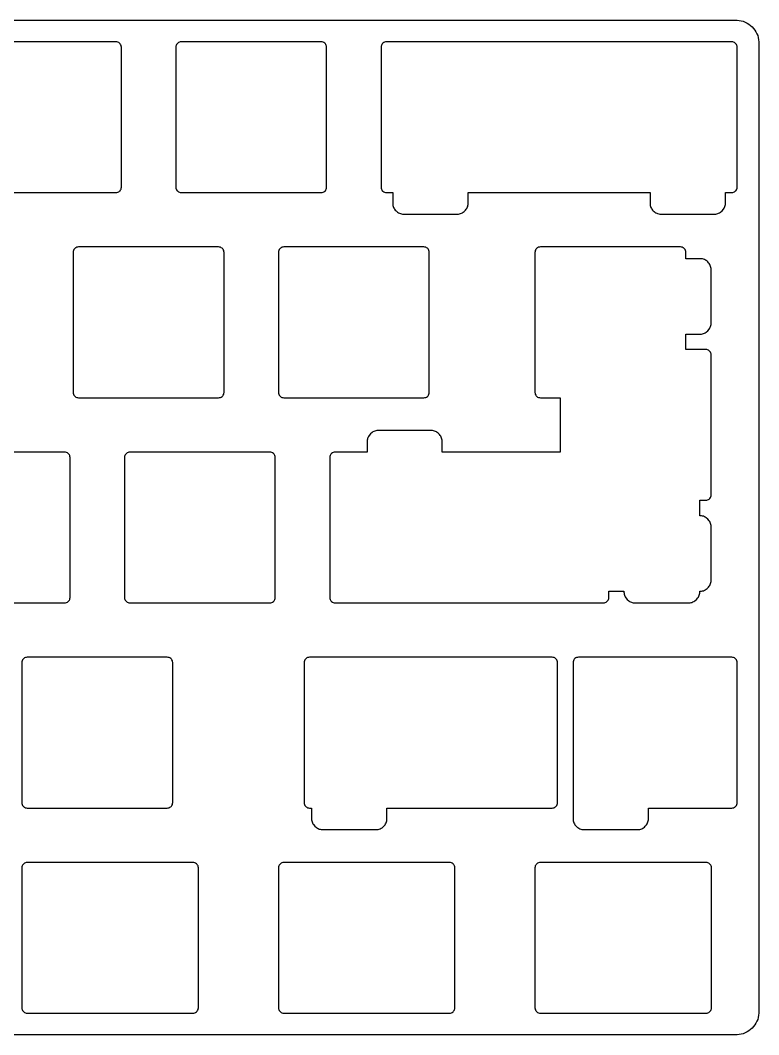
# Model space of a CAD drawing. Header units: millimetres. Extents: x 1710 to 1995, y 1352 to 1446.
# Drawn here: x 1926.2 to 1994.7, y 1351.6 to 1445.8 of the extents above; entities that cross this region are included whole.
import ezdxf

# ---------------------------------------------------------------- set-up
doc = ezdxf.new("R2010")
doc.units = ezdxf.units.MM
doc.header["$MEASUREMENT"] = 0
doc.layers.add('SHAPE2DVIEW', color=7, linetype='CONTINUOUS')

msp = doc.modelspace()

# ---------------------------------------------------------------- linework, layer by layer
at = {"layer": 'SHAPE2DVIEW'}
for p, q in [((1712.003, 1445.806), (1992.703, 1445.806)), ((1992.703, 1445.806), (1992.898, 1445.795)), ((1992.898, 1445.795), (1993.09, 1445.763)), ((1993.09, 1445.763), (1993.276, 1445.711)), ((1993.276, 1445.711), (1993.457, 1445.641)), ((1993.457, 1445.641), (1993.631, 1445.553)), ((1993.631, 1445.553), (1993.796, 1445.449)), ((1993.796, 1445.449), (1993.951, 1445.331)), ((1993.951, 1445.331), (1994.096, 1445.199)), ((1994.096, 1445.199), (1994.228, 1445.054)), ((1994.228, 1445.054), (1994.346, 1444.899)), ((1994.346, 1444.899), (1994.45, 1444.734)), ((1994.45, 1444.734), (1994.538, 1444.56)), ((1994.538, 1444.56), (1994.608, 1444.379)), ((1994.608, 1444.379), (1994.66, 1444.193)), ((1994.66, 1444.193), (1994.692, 1444.001)), ((1935.053, 1443.806), (1922.053, 1443.806)), ((1935.14, 1443.798), (1935.053, 1443.806)), ((1935.224, 1443.776), (1935.14, 1443.798)), ((1935.303, 1443.739), (1935.224, 1443.776)), ((1935.374, 1443.689), (1935.303, 1443.739)), ((1935.436, 1443.627), (1935.374, 1443.689)), ((1935.486, 1443.556), (1935.436, 1443.627)), ((1935.523, 1443.477), (1935.486, 1443.556)), ((1935.545, 1443.393), (1935.523, 1443.477)), ((1935.553, 1443.306), (1935.545, 1443.393)), ((1935.553, 1430.306), (1935.553, 1443.306)), ((1940.61, 1443.393), (1940.603, 1443.306)), ((1940.603, 1443.306), (1940.603, 1430.306)), ((1940.633, 1443.477), (1940.61, 1443.393)), ((1940.67, 1443.556), (1940.633, 1443.477)), ((1940.72, 1443.627), (1940.67, 1443.556)), ((1940.781, 1443.689), (1940.72, 1443.627)), ((1940.853, 1443.739), (1940.781, 1443.689)), ((1940.932, 1443.776), (1940.853, 1443.739)), ((1941.016, 1443.798), (1940.932, 1443.776)), ((1941.103, 1443.806), (1941.016, 1443.798)), ((1954.103, 1443.806), (1941.103, 1443.806)), ((1954.19, 1443.798), (1954.103, 1443.806)), ((1954.274, 1443.776), (1954.19, 1443.798)), ((1954.353, 1443.739), (1954.274, 1443.776)), ((1954.424, 1443.689), (1954.353, 1443.739)), ((1954.486, 1443.627), (1954.424, 1443.689)), ((1954.536, 1443.556), (1954.486, 1443.627)), ((1954.573, 1443.477), (1954.536, 1443.556)), ((1954.595, 1443.393), (1954.573, 1443.477)), ((1954.603, 1443.306), (1954.595, 1443.393)), ((1954.603, 1430.306), (1954.603, 1443.306)), ((1959.661, 1443.393), (1959.653, 1443.306)), ((1959.653, 1443.306), (1959.653, 1430.306)), ((1959.683, 1443.477), (1959.661, 1443.393)), ((1959.72, 1443.556), (1959.683, 1443.477)), ((1959.77, 1443.627), (1959.72, 1443.556)), ((1959.832, 1443.689), (1959.77, 1443.627)), ((1959.903, 1443.739), (1959.832, 1443.689)), ((1959.982, 1443.776), (1959.903, 1443.739)), ((1960.066, 1443.798), (1959.982, 1443.776)), ((1960.153, 1443.806), (1960.066, 1443.798)), ((1992.203, 1443.806), (1960.153, 1443.806)), ((1992.29, 1443.798), (1992.203, 1443.806)), ((1992.374, 1443.776), (1992.29, 1443.798)), ((1992.453, 1443.739), (1992.374, 1443.776)), ((1992.524, 1443.689), (1992.453, 1443.739)), ((1992.586, 1443.627), (1992.524, 1443.689)), ((1992.636, 1443.556), (1992.586, 1443.627)), ((1992.673, 1443.477), (1992.636, 1443.556)), ((1992.695, 1443.393), (1992.673, 1443.477)), ((1992.703, 1443.306), (1992.695, 1443.393)), ((1992.703, 1430.306), (1992.703, 1443.306)), ((1994.692, 1444.001), (1994.703, 1443.806)), ((1994.703, 1443.806), (1994.703, 1353.606)), ((1935.374, 1429.923), (1935.436, 1429.984)), ((1935.436, 1429.984), (1935.486, 1430.056)), ((1935.486, 1430.056), (1935.523, 1430.135)), ((1935.523, 1430.135), (1935.545, 1430.219)), ((1935.545, 1430.219), (1935.553, 1430.306)), ((1940.603, 1430.306), (1940.61, 1430.219)), ((1940.61, 1430.219), (1940.633, 1430.135)), ((1940.633, 1430.135), (1940.67, 1430.056)), ((1940.67, 1430.056), (1940.72, 1429.984)), ((1940.72, 1429.984), (1940.781, 1429.923)), ((1954.424, 1429.923), (1954.486, 1429.984)), ((1954.486, 1429.984), (1954.536, 1430.056)), ((1954.536, 1430.056), (1954.573, 1430.135)), ((1954.573, 1430.135), (1954.595, 1430.219)), ((1954.595, 1430.219), (1954.603, 1430.306)), ((1959.653, 1430.306), (1959.661, 1430.219)), ((1959.661, 1430.219), (1959.683, 1430.135)), ((1959.683, 1430.135), (1959.72, 1430.056)), ((1959.72, 1430.056), (1959.77, 1429.984)), ((1959.77, 1429.984), (1959.832, 1429.923)), ((1992.524, 1429.923), (1992.586, 1429.984)), ((1992.586, 1429.984), (1992.636, 1430.056)), ((1992.636, 1430.056), (1992.673, 1430.135)), ((1992.673, 1430.135), (1992.695, 1430.219)), ((1992.695, 1430.219), (1992.703, 1430.306)), ((1922.053, 1429.806), (1935.053, 1429.806)), ((1935.053, 1429.806), (1935.14, 1429.813)), ((1935.14, 1429.813), (1935.224, 1429.836)), ((1935.224, 1429.836), (1935.303, 1429.873)), ((1935.303, 1429.873), (1935.374, 1429.923)), ((1940.781, 1429.923), (1940.853, 1429.873)), ((1940.853, 1429.873), (1940.932, 1429.836)), ((1940.932, 1429.836), (1941.016, 1429.813)), ((1941.016, 1429.813), (1941.103, 1429.806)), ((1941.103, 1429.806), (1954.103, 1429.806)), ((1954.103, 1429.806), (1954.19, 1429.813)), ((1954.19, 1429.813), (1954.274, 1429.836)), ((1954.274, 1429.836), (1954.353, 1429.873)), ((1954.353, 1429.873), (1954.424, 1429.923)), ((1959.832, 1429.923), (1959.903, 1429.873)), ((1959.903, 1429.873), (1959.982, 1429.836)), ((1959.982, 1429.836), (1960.066, 1429.813)), ((1960.066, 1429.813), (1960.153, 1429.806)), ((1960.153, 1429.806), (1960.74, 1429.806)), ((1960.74, 1429.806), (1960.74, 1428.806)), ((1967.74, 1428.806), (1967.74, 1429.806)), ((1967.74, 1429.806), (1984.616, 1429.806)), ((1984.616, 1429.806), (1984.616, 1428.806)), ((1991.616, 1428.806), (1991.616, 1429.806)), ((1991.616, 1429.806), (1992.203, 1429.806)), ((1992.203, 1429.806), (1992.29, 1429.813)), ((1992.29, 1429.813), (1992.374, 1429.836)), ((1992.374, 1429.836), (1992.453, 1429.873)), ((1992.453, 1429.873), (1992.524, 1429.923)), ((1960.74, 1428.806), (1960.745, 1428.707)), ((1960.745, 1428.707), (1960.761, 1428.611)), ((1960.761, 1428.611), (1960.787, 1428.517)), ((1960.787, 1428.517), (1960.822, 1428.426)), ((1960.822, 1428.426), (1960.865, 1428.339)), ((1960.865, 1428.339), (1960.916, 1428.257)), ((1960.916, 1428.257), (1960.975, 1428.179)), ((1960.975, 1428.179), (1961.041, 1428.107)), ((1961.041, 1428.107), (1961.113, 1428.042)), ((1967.367, 1428.041), (1967.439, 1428.107)), ((1967.439, 1428.107), (1967.504, 1428.179)), ((1967.504, 1428.179), (1967.563, 1428.256)), ((1967.563, 1428.256), (1967.615, 1428.339)), ((1967.615, 1428.339), (1967.658, 1428.426)), ((1967.658, 1428.426), (1967.693, 1428.516)), ((1967.693, 1428.516), (1967.719, 1428.61)), ((1967.719, 1428.61), (1967.734, 1428.707)), ((1967.734, 1428.707), (1967.74, 1428.806)), ((1984.616, 1428.806), (1984.621, 1428.707)), ((1984.621, 1428.707), (1984.637, 1428.611)), ((1984.637, 1428.611), (1984.663, 1428.517)), ((1984.663, 1428.517), (1984.698, 1428.426)), ((1984.698, 1428.426), (1984.741, 1428.339)), ((1984.741, 1428.339), (1984.792, 1428.257)), ((1984.792, 1428.257), (1984.851, 1428.179)), ((1984.851, 1428.179), (1984.917, 1428.107)), ((1984.917, 1428.107), (1984.989, 1428.042)), ((1991.156, 1427.988), (1991.306, 1428.115)), ((1991.306, 1428.115), (1991.433, 1428.266)), ((1991.433, 1428.266), (1991.486, 1428.348)), ((1991.486, 1428.348), (1991.531, 1428.435)), ((1991.531, 1428.435), (1991.567, 1428.524)), ((1991.567, 1428.524), (1991.594, 1428.617)), ((1991.594, 1428.617), (1991.61, 1428.711)), ((1991.61, 1428.711), (1991.616, 1428.806)), ((1961.113, 1428.042), (1961.19, 1427.983)), ((1961.19, 1427.983), (1961.273, 1427.931)), ((1961.273, 1427.931), (1961.36, 1427.888)), ((1961.36, 1427.888), (1961.45, 1427.853)), ((1961.45, 1427.853), (1961.544, 1427.827)), ((1961.544, 1427.827), (1961.641, 1427.811)), ((1961.641, 1427.811), (1961.74, 1427.806)), ((1961.74, 1427.806), (1966.74, 1427.806)), ((1966.74, 1427.806), (1966.839, 1427.811)), ((1966.839, 1427.811), (1966.935, 1427.827)), ((1966.935, 1427.827), (1967.029, 1427.853)), ((1967.029, 1427.853), (1967.12, 1427.887)), ((1967.12, 1427.887), (1967.207, 1427.931)), ((1967.207, 1427.931), (1967.289, 1427.982)), ((1967.289, 1427.982), (1967.367, 1428.041)), ((1984.989, 1428.042), (1985.066, 1427.983)), ((1985.066, 1427.983), (1985.149, 1427.931)), ((1985.149, 1427.931), (1985.236, 1427.888)), ((1985.236, 1427.888), (1985.326, 1427.853)), ((1985.326, 1427.853), (1985.42, 1427.827)), ((1985.42, 1427.827), (1985.517, 1427.811)), ((1985.517, 1427.811), (1985.616, 1427.806)), ((1985.616, 1427.806), (1990.616, 1427.806)), ((1990.616, 1427.806), (1990.711, 1427.812)), ((1990.711, 1427.812), (1990.805, 1427.828)), ((1990.805, 1427.828), (1990.897, 1427.854)), ((1990.897, 1427.854), (1990.986, 1427.891)), ((1990.986, 1427.891), (1991.073, 1427.935)), ((1991.073, 1427.935), (1991.156, 1427.988)), ((1931.086, 1424.343), (1931.078, 1424.256)), ((1931.108, 1424.427), (1931.086, 1424.343)), ((1931.145, 1424.506), (1931.108, 1424.427)), ((1931.195, 1424.577), (1931.145, 1424.506)), ((1931.257, 1424.639), (1931.195, 1424.577)), ((1931.328, 1424.689), (1931.257, 1424.639)), ((1931.407, 1424.726), (1931.328, 1424.689)), ((1931.491, 1424.748), (1931.407, 1424.726)), ((1931.578, 1424.756), (1931.491, 1424.748)), ((1944.578, 1424.756), (1931.578, 1424.756)), ((1944.665, 1424.748), (1944.578, 1424.756)), ((1944.749, 1424.726), (1944.665, 1424.748)), ((1944.828, 1424.689), (1944.749, 1424.726)), ((1944.899, 1424.639), (1944.828, 1424.689)), ((1944.961, 1424.577), (1944.899, 1424.639)), ((1945.011, 1424.506), (1944.961, 1424.577)), ((1945.048, 1424.427), (1945.011, 1424.506)), ((1945.07, 1424.343), (1945.048, 1424.427)), ((1945.078, 1424.256), (1945.07, 1424.343)), ((1950.135, 1424.343), (1950.128, 1424.256)), ((1950.158, 1424.427), (1950.135, 1424.343)), ((1950.195, 1424.506), (1950.158, 1424.427)), ((1950.245, 1424.577), (1950.195, 1424.506)), ((1950.307, 1424.639), (1950.245, 1424.577)), ((1950.378, 1424.689), (1950.307, 1424.639)), ((1950.457, 1424.726), (1950.378, 1424.689)), ((1950.541, 1424.748), (1950.457, 1424.726)), ((1950.628, 1424.756), (1950.541, 1424.748)), ((1963.628, 1424.756), (1950.628, 1424.756)), ((1963.715, 1424.748), (1963.628, 1424.756)), ((1963.799, 1424.726), (1963.715, 1424.748)), ((1963.878, 1424.689), (1963.799, 1424.726)), ((1963.949, 1424.639), (1963.878, 1424.689)), ((1964.011, 1424.577), (1963.949, 1424.639)), ((1964.061, 1424.506), (1964.011, 1424.577)), ((1964.098, 1424.427), (1964.061, 1424.506)), ((1964.12, 1424.343), (1964.098, 1424.427)), ((1964.128, 1424.256), (1964.12, 1424.343)), ((1973.946, 1424.343), (1973.938, 1424.256)), ((1973.968, 1424.427), (1973.946, 1424.343)), ((1974.005, 1424.506), (1973.968, 1424.427)), ((1974.055, 1424.577), (1974.005, 1424.506)), ((1974.117, 1424.639), (1974.055, 1424.577)), ((1974.188, 1424.689), (1974.117, 1424.639)), ((1974.267, 1424.726), (1974.188, 1424.689)), ((1974.351, 1424.748), (1974.267, 1424.726)), ((1974.438, 1424.756), (1974.351, 1424.748)), ((1987.438, 1424.756), (1974.438, 1424.756)), ((1987.525, 1424.748), (1987.438, 1424.756)), ((1987.609, 1424.726), (1987.525, 1424.748)), ((1987.688, 1424.689), (1987.609, 1424.726)), ((1987.759, 1424.639), (1987.688, 1424.689)), ((1987.821, 1424.577), (1987.759, 1424.639)), ((1987.871, 1424.506), (1987.821, 1424.577)), ((1987.908, 1424.427), (1987.871, 1424.506)), ((1987.93, 1424.343), (1987.908, 1424.427)), ((1987.938, 1424.256), (1987.93, 1424.343)), ((1931.078, 1424.256), (1931.078, 1411.256)), ((1945.078, 1411.256), (1945.078, 1424.256)), ((1950.128, 1424.256), (1950.128, 1411.256)), ((1964.128, 1411.256), (1964.128, 1424.256)), ((1973.938, 1424.256), (1973.938, 1411.256)), ((1987.938, 1423.669), (1987.938, 1424.256)), ((1989.29, 1423.669), (1987.938, 1423.669)), ((1989.389, 1423.663), (1989.29, 1423.669)), ((1989.486, 1423.648), (1989.389, 1423.663)), ((1989.58, 1423.622), (1989.486, 1423.648)), ((1989.671, 1423.587), (1989.58, 1423.622)), ((1989.758, 1423.544), (1989.671, 1423.587)), ((1989.84, 1423.492), (1989.758, 1423.544)), ((1989.918, 1423.433), (1989.84, 1423.492)), ((1989.99, 1423.367), (1989.918, 1423.433)), ((1990.055, 1423.296), (1989.99, 1423.367)), ((1990.114, 1423.218), (1990.055, 1423.296)), ((1990.166, 1423.135), (1990.114, 1423.218)), ((1990.209, 1423.049), (1990.166, 1423.135)), ((1990.244, 1422.958), (1990.209, 1423.049)), ((1990.269, 1422.864), (1990.244, 1422.958)), ((1990.285, 1422.767), (1990.269, 1422.864)), ((1990.29, 1422.669), (1990.285, 1422.767)), ((1990.29, 1417.664), (1990.29, 1422.669)), ((1989.66, 1416.753), (1989.746, 1416.797)), ((1989.746, 1416.797), (1989.829, 1416.85)), ((1989.829, 1416.85), (1989.979, 1416.976)), ((1989.979, 1416.976), (1990.106, 1417.126)), ((1990.106, 1417.126), (1990.159, 1417.208)), ((1990.159, 1417.208), (1990.204, 1417.294)), ((1990.204, 1417.294), (1990.241, 1417.383)), ((1990.241, 1417.383), (1990.268, 1417.475)), ((1990.268, 1417.475), (1990.284, 1417.569)), ((1990.284, 1417.569), (1990.29, 1417.664)), ((1987.938, 1415.231), (1987.938, 1416.669)), ((1987.938, 1416.669), (1989.29, 1416.669)), ((1989.29, 1416.669), (1989.385, 1416.674)), ((1989.385, 1416.674), (1989.479, 1416.691)), ((1989.479, 1416.691), (1989.571, 1416.717)), ((1989.571, 1416.717), (1989.66, 1416.753)), ((1989.79, 1415.231), (1987.938, 1415.231)), ((1989.877, 1415.223), (1989.79, 1415.231)), ((1989.961, 1415.201), (1989.877, 1415.223)), ((1990.04, 1415.164), (1989.961, 1415.201)), ((1990.112, 1415.114), (1990.04, 1415.164)), ((1990.173, 1415.052), (1990.112, 1415.114)), ((1990.224, 1414.981), (1990.173, 1415.052)), ((1990.26, 1414.902), (1990.224, 1414.981)), ((1990.283, 1414.818), (1990.26, 1414.902)), ((1990.29, 1414.731), (1990.283, 1414.818)), ((1990.29, 1401.731), (1990.29, 1414.731)), ((1931.078, 1411.256), (1931.086, 1411.169)), ((1931.086, 1411.169), (1931.108, 1411.085)), ((1945.048, 1411.085), (1945.07, 1411.169)), ((1945.07, 1411.169), (1945.078, 1411.256)), ((1950.128, 1411.256), (1950.135, 1411.169)), ((1950.135, 1411.169), (1950.158, 1411.085)), ((1964.098, 1411.085), (1964.12, 1411.169)), ((1964.12, 1411.169), (1964.128, 1411.256)), ((1973.938, 1411.256), (1973.946, 1411.169)), ((1973.946, 1411.169), (1973.968, 1411.085)), ((1931.108, 1411.085), (1931.145, 1411.006)), ((1931.145, 1411.006), (1931.195, 1410.934)), ((1931.195, 1410.934), (1931.257, 1410.873)), ((1931.257, 1410.873), (1931.328, 1410.823)), ((1931.328, 1410.823), (1931.407, 1410.786)), ((1931.407, 1410.786), (1931.491, 1410.763)), ((1931.491, 1410.763), (1931.578, 1410.756)), ((1931.578, 1410.756), (1944.578, 1410.756)), ((1944.578, 1410.756), (1944.665, 1410.763)), ((1944.665, 1410.763), (1944.749, 1410.786)), ((1944.749, 1410.786), (1944.828, 1410.823)), ((1944.828, 1410.823), (1944.899, 1410.873)), ((1944.899, 1410.873), (1944.961, 1410.934)), ((1944.961, 1410.934), (1945.011, 1411.006)), ((1945.011, 1411.006), (1945.048, 1411.085)), ((1950.158, 1411.085), (1950.195, 1411.006)), ((1950.195, 1411.006), (1950.245, 1410.934)), ((1950.245, 1410.934), (1950.307, 1410.873)), ((1950.307, 1410.873), (1950.378, 1410.823)), ((1950.378, 1410.823), (1950.457, 1410.786)), ((1950.457, 1410.786), (1950.541, 1410.763)), ((1950.541, 1410.763), (1950.628, 1410.756)), ((1950.628, 1410.756), (1963.628, 1410.756)), ((1963.628, 1410.756), (1963.715, 1410.763)), ((1963.715, 1410.763), (1963.799, 1410.786)), ((1963.799, 1410.786), (1963.878, 1410.823)), ((1963.878, 1410.823), (1963.949, 1410.873)), ((1963.949, 1410.873), (1964.011, 1410.934)), ((1964.011, 1410.934), (1964.061, 1411.006)), ((1964.061, 1411.006), (1964.098, 1411.085)), ((1973.968, 1411.085), (1974.005, 1411.006)), ((1974.005, 1411.006), (1974.055, 1410.934)), ((1974.055, 1410.934), (1974.117, 1410.873)), ((1974.117, 1410.873), (1974.188, 1410.823)), ((1974.188, 1410.823), (1974.267, 1410.786)), ((1974.267, 1410.786), (1974.351, 1410.763)), ((1974.351, 1410.763), (1974.438, 1410.756)), ((1974.438, 1410.756), (1976.29, 1410.756)), ((1976.29, 1410.756), (1976.29, 1405.706)), ((1958.668, 1407.397), (1958.541, 1407.246)), ((1958.819, 1407.524), (1958.668, 1407.397)), ((1958.902, 1407.577), (1958.819, 1407.524)), ((1958.988, 1407.621), (1958.902, 1407.577)), ((1959.078, 1407.657), (1958.988, 1407.621)), ((1959.17, 1407.684), (1959.078, 1407.657)), ((1959.264, 1407.7), (1959.17, 1407.684)), ((1959.359, 1407.706), (1959.264, 1407.7)), ((1961.859, 1407.706), (1959.359, 1407.706)), ((1964.323, 1407.705), (1961.859, 1407.706)), ((1964.422, 1407.699), (1964.323, 1407.705)), ((1964.519, 1407.684), (1964.422, 1407.699)), ((1964.613, 1407.658), (1964.519, 1407.684)), ((1964.703, 1407.623), (1964.613, 1407.658)), ((1964.79, 1407.58), (1964.703, 1407.623)), ((1964.873, 1407.528), (1964.79, 1407.58)), ((1964.95, 1407.469), (1964.873, 1407.528)), ((1965.022, 1407.404), (1964.95, 1407.469)), ((1965.088, 1407.332), (1965.022, 1407.404)), ((1958.364, 1406.801), (1958.359, 1406.706)), ((1958.359, 1406.706), (1958.359, 1405.706)), ((1958.381, 1406.895), (1958.364, 1406.801)), ((1958.407, 1406.987), (1958.381, 1406.895)), ((1958.443, 1407.077), (1958.407, 1406.987)), ((1958.488, 1407.163), (1958.443, 1407.077)), ((1958.541, 1407.246), (1958.488, 1407.163)), ((1965.147, 1407.254), (1965.088, 1407.332)), ((1965.198, 1407.172), (1965.147, 1407.254)), ((1965.242, 1407.085), (1965.198, 1407.172)), ((1965.276, 1406.994), (1965.242, 1407.085)), ((1965.302, 1406.9), (1965.276, 1406.994)), ((1965.318, 1406.803), (1965.302, 1406.9)), ((1965.323, 1406.705), (1965.318, 1406.803)), ((1965.323, 1405.706), (1965.323, 1406.705)), ((1930.29, 1405.706), (1917.29, 1405.706)), ((1930.377, 1405.698), (1930.29, 1405.706)), ((1930.461, 1405.676), (1930.377, 1405.698)), ((1930.54, 1405.639), (1930.461, 1405.676)), ((1930.612, 1405.589), (1930.54, 1405.639)), ((1930.673, 1405.527), (1930.612, 1405.589)), ((1930.724, 1405.456), (1930.673, 1405.527)), ((1935.957, 1405.527), (1935.907, 1405.456)), ((1936.019, 1405.589), (1935.957, 1405.527)), ((1936.09, 1405.639), (1936.019, 1405.589)), ((1936.169, 1405.676), (1936.09, 1405.639)), ((1936.254, 1405.698), (1936.169, 1405.676)), ((1936.34, 1405.706), (1936.254, 1405.698)), ((1949.34, 1405.706), (1936.34, 1405.706)), ((1949.427, 1405.698), (1949.34, 1405.706)), ((1949.511, 1405.676), (1949.427, 1405.698)), ((1949.59, 1405.639), (1949.511, 1405.676)), ((1949.662, 1405.589), (1949.59, 1405.639)), ((1949.724, 1405.527), (1949.662, 1405.589)), ((1949.773, 1405.456), (1949.724, 1405.527)), ((1955.007, 1405.527), (1954.957, 1405.456)), ((1955.069, 1405.589), (1955.007, 1405.527)), ((1955.14, 1405.639), (1955.069, 1405.589)), ((1955.219, 1405.676), (1955.14, 1405.639)), ((1955.304, 1405.698), (1955.219, 1405.676)), ((1955.39, 1405.706), (1955.304, 1405.698)), ((1958.359, 1405.706), (1955.39, 1405.706)), ((1976.29, 1405.706), (1965.323, 1405.706)), ((1930.76, 1405.377), (1930.724, 1405.456)), ((1930.783, 1405.293), (1930.76, 1405.377)), ((1930.79, 1405.206), (1930.783, 1405.293)), ((1930.79, 1392.206), (1930.79, 1405.206)), ((1935.848, 1405.293), (1935.84, 1405.206)), ((1935.84, 1405.206), (1935.84, 1392.206)), ((1935.871, 1405.377), (1935.848, 1405.293)), ((1935.907, 1405.456), (1935.871, 1405.377)), ((1949.81, 1405.377), (1949.773, 1405.456)), ((1949.833, 1405.293), (1949.81, 1405.377)), ((1949.84, 1405.206), (1949.833, 1405.293)), ((1949.84, 1392.206), (1949.84, 1405.206)), ((1954.898, 1405.293), (1954.89, 1405.206)), ((1954.89, 1405.206), (1954.89, 1392.206)), ((1954.921, 1405.377), (1954.898, 1405.293)), ((1954.957, 1405.456), (1954.921, 1405.377)), ((1990.283, 1401.644), (1990.29, 1401.731)), ((1989.235, 1399.793), (1989.235, 1401.231)), ((1989.235, 1401.231), (1989.79, 1401.231)), ((1989.79, 1401.231), (1989.877, 1401.238)), ((1989.877, 1401.238), (1989.961, 1401.261)), ((1989.961, 1401.261), (1990.04, 1401.298)), ((1990.04, 1401.298), (1990.112, 1401.348)), ((1990.112, 1401.348), (1990.173, 1401.409)), ((1990.173, 1401.409), (1990.224, 1401.481)), ((1990.224, 1401.481), (1990.26, 1401.56)), ((1990.26, 1401.56), (1990.283, 1401.644)), ((1989.29, 1399.793), (1989.235, 1399.793)), ((1989.385, 1399.787), (1989.29, 1399.793)), ((1989.479, 1399.771), (1989.385, 1399.787)), ((1989.571, 1399.744), (1989.479, 1399.771)), ((1989.661, 1399.709), (1989.571, 1399.744)), ((1989.747, 1399.664), (1989.661, 1399.709)), ((1989.829, 1399.612), (1989.747, 1399.664)), ((1989.98, 1399.485), (1989.829, 1399.612)), ((1990.107, 1399.335), (1989.98, 1399.485)), ((1990.16, 1399.253), (1990.107, 1399.335)), ((1990.205, 1399.167), (1990.16, 1399.253)), ((1990.241, 1399.078), (1990.205, 1399.167)), ((1990.268, 1398.986), (1990.241, 1399.078)), ((1990.284, 1398.892), (1990.268, 1398.986)), ((1990.29, 1398.798), (1990.284, 1398.892)), ((1990.29, 1393.793), (1990.29, 1398.798)), ((1990.055, 1393.166), (1990.114, 1393.243)), ((1990.114, 1393.243), (1990.165, 1393.326)), ((1990.165, 1393.326), (1990.209, 1393.412)), ((1990.209, 1393.412), (1990.244, 1393.503)), ((1990.244, 1393.503), (1990.269, 1393.597)), ((1990.269, 1393.597), (1990.285, 1393.694)), ((1990.285, 1393.694), (1990.29, 1393.793)), ((1980.797, 1392.206), (1980.797, 1392.793)), ((1980.797, 1392.793), (1982.199, 1392.793)), ((1982.199, 1392.793), (1982.199, 1392.705)), ((1982.199, 1392.705), (1982.204, 1392.612)), ((1982.204, 1392.612), (1982.22, 1392.521)), ((1982.22, 1392.521), (1982.245, 1392.431)), ((1982.245, 1392.431), (1982.279, 1392.343)), ((1982.279, 1392.343), (1982.321, 1392.258)), ((1989.105, 1392.248), (1989.15, 1392.335)), ((1989.15, 1392.335), (1989.186, 1392.424)), ((1989.186, 1392.424), (1989.213, 1392.517)), ((1989.213, 1392.517), (1989.229, 1392.611)), ((1989.229, 1392.611), (1989.235, 1392.706)), ((1989.235, 1392.706), (1989.235, 1392.793)), ((1989.235, 1392.793), (1989.29, 1392.793)), ((1989.29, 1392.793), (1989.389, 1392.798)), ((1989.389, 1392.798), (1989.485, 1392.814)), ((1989.485, 1392.814), (1989.579, 1392.84)), ((1989.579, 1392.84), (1989.67, 1392.874)), ((1989.67, 1392.874), (1989.757, 1392.918)), ((1989.757, 1392.918), (1989.84, 1392.969)), ((1989.84, 1392.969), (1989.917, 1393.028)), ((1989.917, 1393.028), (1989.989, 1393.094)), ((1989.989, 1393.094), (1990.055, 1393.166)), ((1917.29, 1391.706), (1930.29, 1391.706)), ((1930.29, 1391.706), (1930.377, 1391.714)), ((1930.377, 1391.714), (1930.461, 1391.736)), ((1930.461, 1391.736), (1930.54, 1391.773)), ((1930.54, 1391.773), (1930.612, 1391.823)), ((1930.612, 1391.823), (1930.673, 1391.884)), ((1930.673, 1391.884), (1930.724, 1391.956)), ((1930.724, 1391.956), (1930.76, 1392.035)), ((1930.76, 1392.035), (1930.783, 1392.119)), ((1930.783, 1392.119), (1930.79, 1392.206)), ((1935.84, 1392.206), (1935.848, 1392.119)), ((1935.848, 1392.119), (1935.871, 1392.035)), ((1935.871, 1392.035), (1935.907, 1391.956)), ((1935.907, 1391.956), (1935.957, 1391.884)), ((1935.957, 1391.884), (1936.019, 1391.823)), ((1936.019, 1391.823), (1936.09, 1391.773)), ((1936.09, 1391.773), (1936.169, 1391.736)), ((1936.169, 1391.736), (1936.254, 1391.714)), ((1936.254, 1391.714), (1936.34, 1391.706)), ((1936.34, 1391.706), (1949.34, 1391.706)), ((1949.34, 1391.706), (1949.427, 1391.714)), ((1949.427, 1391.714), (1949.511, 1391.736)), ((1949.511, 1391.736), (1949.59, 1391.773)), ((1949.59, 1391.773), (1949.662, 1391.823)), ((1949.662, 1391.823), (1949.724, 1391.884)), ((1949.724, 1391.884), (1949.773, 1391.956)), ((1949.773, 1391.956), (1949.81, 1392.035)), ((1949.81, 1392.035), (1949.833, 1392.119)), ((1949.833, 1392.119), (1949.84, 1392.206)), ((1954.89, 1392.206), (1954.898, 1392.119)), ((1954.898, 1392.119), (1954.921, 1392.035)), ((1954.921, 1392.035), (1954.957, 1391.956)), ((1954.957, 1391.956), (1955.007, 1391.884)), ((1955.007, 1391.884), (1955.069, 1391.823)), ((1955.069, 1391.823), (1955.14, 1391.773)), ((1955.14, 1391.773), (1955.219, 1391.736)), ((1955.219, 1391.736), (1955.304, 1391.714)), ((1955.304, 1391.714), (1955.39, 1391.706)), ((1955.39, 1391.706), (1980.297, 1391.706)), ((1980.297, 1391.706), (1980.384, 1391.714)), ((1980.384, 1391.714), (1980.468, 1391.736)), ((1980.468, 1391.736), (1980.547, 1391.773)), ((1980.547, 1391.773), (1980.618, 1391.823)), ((1980.618, 1391.823), (1980.68, 1391.884)), ((1980.68, 1391.884), (1980.73, 1391.956)), ((1980.73, 1391.956), (1980.766, 1392.035)), ((1980.766, 1392.035), (1980.789, 1392.119)), ((1980.789, 1392.119), (1980.797, 1392.206)), ((1982.321, 1392.258), (1982.371, 1392.177)), ((1982.371, 1392.177), (1982.491, 1392.028)), ((1982.491, 1392.028), (1982.635, 1391.901)), ((1982.635, 1391.901), (1982.714, 1391.848)), ((1982.714, 1391.848), (1982.797, 1391.802)), ((1982.797, 1391.802), (1982.883, 1391.764)), ((1982.883, 1391.764), (1982.972, 1391.735)), ((1982.972, 1391.735), (1983.063, 1391.715)), ((1983.063, 1391.715), (1983.156, 1391.706)), ((1983.156, 1391.706), (1988.235, 1391.706)), ((1988.235, 1391.706), (1988.33, 1391.711)), ((1988.33, 1391.711), (1988.423, 1391.728)), ((1988.423, 1391.728), (1988.516, 1391.755)), ((1988.516, 1391.755), (1988.605, 1391.791)), ((1988.605, 1391.791), (1988.692, 1391.835)), ((1988.692, 1391.835), (1988.774, 1391.888)), ((1988.774, 1391.888), (1988.925, 1392.015)), ((1988.925, 1392.015), (1989.052, 1392.166)), ((1989.052, 1392.166), (1989.105, 1392.248)), ((1926.644, 1386.626), (1926.565, 1386.589)), ((1926.729, 1386.648), (1926.644, 1386.626)), ((1926.815, 1386.656), (1926.729, 1386.648)), ((1939.815, 1386.656), (1926.815, 1386.656)), ((1939.902, 1386.648), (1939.815, 1386.656)), ((1939.986, 1386.626), (1939.902, 1386.648)), ((1940.065, 1386.589), (1939.986, 1386.626)), ((1952.838, 1386.626), (1952.759, 1386.589)), ((1952.922, 1386.648), (1952.838, 1386.626)), ((1953.009, 1386.656), (1952.922, 1386.648)), ((1975.534, 1386.656), (1953.009, 1386.656)), ((1975.621, 1386.648), (1975.534, 1386.656)), ((1975.705, 1386.626), (1975.621, 1386.648)), ((1975.784, 1386.589), (1975.705, 1386.626)), ((1977.801, 1386.626), (1977.722, 1386.589)), ((1977.885, 1386.648), (1977.801, 1386.626)), ((1977.972, 1386.656), (1977.885, 1386.648)), ((1992.203, 1386.656), (1977.972, 1386.656)), ((1992.29, 1386.648), (1992.203, 1386.656)), ((1992.374, 1386.626), (1992.29, 1386.648)), ((1992.453, 1386.589), (1992.374, 1386.626)), ((1926.323, 1386.243), (1926.315, 1386.156)), ((1926.315, 1386.156), (1926.315, 1373.156)), ((1926.346, 1386.327), (1926.323, 1386.243)), ((1926.382, 1386.406), (1926.346, 1386.327)), ((1926.432, 1386.477), (1926.382, 1386.406)), ((1926.494, 1386.539), (1926.432, 1386.477)), ((1926.565, 1386.589), (1926.494, 1386.539)), ((1940.137, 1386.539), (1940.065, 1386.589)), ((1940.198, 1386.477), (1940.137, 1386.539)), ((1940.248, 1386.406), (1940.198, 1386.477)), ((1940.285, 1386.327), (1940.248, 1386.406)), ((1940.308, 1386.243), (1940.285, 1386.327)), ((1940.315, 1386.156), (1940.308, 1386.243)), ((1940.315, 1373.156), (1940.315, 1386.156)), ((1952.517, 1386.243), (1952.509, 1386.156)), ((1952.509, 1386.156), (1952.509, 1373.156)), ((1952.539, 1386.327), (1952.517, 1386.243)), ((1952.576, 1386.406), (1952.539, 1386.327)), ((1952.626, 1386.477), (1952.576, 1386.406)), ((1952.688, 1386.539), (1952.626, 1386.477)), ((1952.759, 1386.589), (1952.688, 1386.539)), ((1975.856, 1386.539), (1975.784, 1386.589)), ((1975.917, 1386.477), (1975.856, 1386.539)), ((1975.967, 1386.406), (1975.917, 1386.477)), ((1976.004, 1386.327), (1975.967, 1386.406)), ((1976.027, 1386.243), (1976.004, 1386.327)), ((1976.034, 1386.156), (1976.027, 1386.243)), ((1976.034, 1373.156), (1976.034, 1386.156)), ((1977.48, 1386.243), (1977.472, 1386.156)), ((1977.472, 1386.156), (1977.472, 1371.656)), ((1977.502, 1386.327), (1977.48, 1386.243)), ((1977.539, 1386.406), (1977.502, 1386.327)), ((1977.589, 1386.477), (1977.539, 1386.406)), ((1977.651, 1386.539), (1977.589, 1386.477)), ((1977.722, 1386.589), (1977.651, 1386.539)), ((1992.524, 1386.539), (1992.453, 1386.589)), ((1992.586, 1386.477), (1992.524, 1386.539)), ((1992.636, 1386.406), (1992.586, 1386.477)), ((1992.673, 1386.327), (1992.636, 1386.406)), ((1992.695, 1386.243), (1992.673, 1386.327)), ((1992.703, 1386.156), (1992.695, 1386.243)), ((1992.703, 1373.156), (1992.703, 1386.156)), ((1926.315, 1373.156), (1926.323, 1373.069)), ((1926.323, 1373.069), (1926.346, 1372.985)), ((1926.346, 1372.985), (1926.382, 1372.906)), ((1926.382, 1372.906), (1926.432, 1372.834)), ((1926.432, 1372.834), (1926.494, 1372.773)), ((1926.494, 1372.773), (1926.565, 1372.723)), ((1926.565, 1372.723), (1926.644, 1372.686)), ((1926.644, 1372.686), (1926.729, 1372.663)), ((1926.729, 1372.663), (1926.815, 1372.656)), ((1926.815, 1372.656), (1939.815, 1372.656)), ((1939.815, 1372.656), (1939.902, 1372.663)), ((1939.902, 1372.663), (1939.986, 1372.686)), ((1939.986, 1372.686), (1940.065, 1372.723)), ((1940.065, 1372.723), (1940.137, 1372.773)), ((1940.137, 1372.773), (1940.198, 1372.834)), ((1940.198, 1372.834), (1940.248, 1372.906)), ((1940.248, 1372.906), (1940.285, 1372.985)), ((1940.285, 1372.985), (1940.308, 1373.069)), ((1940.308, 1373.069), (1940.315, 1373.156)), ((1952.509, 1373.156), (1952.517, 1373.069)), ((1952.517, 1373.069), (1952.539, 1372.985)), ((1952.539, 1372.985), (1952.576, 1372.906)), ((1952.576, 1372.906), (1952.626, 1372.834)), ((1952.626, 1372.834), (1952.688, 1372.773)), ((1952.688, 1372.773), (1952.759, 1372.723)), ((1952.759, 1372.723), (1952.838, 1372.686)), ((1952.838, 1372.686), (1952.922, 1372.663)), ((1952.922, 1372.663), (1953.009, 1372.656)), ((1953.009, 1372.656), (1953.203, 1372.656)), ((1953.203, 1372.656), (1953.203, 1371.656)), ((1960.203, 1372.656), (1975.534, 1372.656)), ((1960.203, 1371.656), (1960.203, 1372.656)), ((1975.534, 1372.656), (1975.621, 1372.663)), ((1975.621, 1372.663), (1975.705, 1372.686)), ((1975.705, 1372.686), (1975.784, 1372.723)), ((1975.784, 1372.723), (1975.856, 1372.773)), ((1975.856, 1372.773), (1975.917, 1372.834)), ((1975.917, 1372.834), (1975.967, 1372.906)), ((1975.967, 1372.906), (1976.004, 1372.985)), ((1976.004, 1372.985), (1976.027, 1373.069)), ((1976.027, 1373.069), (1976.034, 1373.156)), ((1984.472, 1372.656), (1992.203, 1372.656)), ((1984.472, 1371.656), (1984.472, 1372.656)), ((1992.203, 1372.656), (1992.29, 1372.663)), ((1992.29, 1372.663), (1992.374, 1372.686)), ((1992.374, 1372.686), (1992.453, 1372.723)), ((1992.453, 1372.723), (1992.524, 1372.773)), ((1992.524, 1372.773), (1992.586, 1372.834)), ((1992.586, 1372.834), (1992.636, 1372.906)), ((1992.636, 1372.906), (1992.673, 1372.985)), ((1992.673, 1372.985), (1992.695, 1373.069)), ((1992.695, 1373.069), (1992.703, 1373.156)), ((1953.203, 1371.656), (1953.208, 1371.561)), ((1953.208, 1371.561), (1953.225, 1371.467)), ((1960.181, 1371.46), (1960.197, 1371.557)), ((1960.197, 1371.557), (1960.203, 1371.656)), ((1977.472, 1371.656), (1977.478, 1371.557)), ((1977.478, 1371.557), (1977.493, 1371.461)), ((1984.451, 1371.46), (1984.467, 1371.557)), ((1984.467, 1371.557), (1984.472, 1371.656)), ((1953.225, 1371.467), (1953.251, 1371.375)), ((1953.251, 1371.375), (1953.287, 1371.285)), ((1953.287, 1371.285), (1953.332, 1371.199)), ((1953.332, 1371.199), (1953.385, 1371.116)), ((1953.385, 1371.116), (1953.512, 1370.965)), ((1953.512, 1370.965), (1953.662, 1370.838)), ((1953.662, 1370.838), (1953.745, 1370.786)), ((1953.745, 1370.786), (1953.832, 1370.741)), ((1953.832, 1370.741), (1953.921, 1370.705)), ((1953.921, 1370.705), (1954.013, 1370.678)), ((1954.013, 1370.678), (1954.107, 1370.661)), ((1954.107, 1370.661), (1954.203, 1370.656)), ((1954.203, 1370.656), (1959.203, 1370.656)), ((1959.203, 1370.656), (1959.301, 1370.661)), ((1959.301, 1370.661), (1959.398, 1370.677)), ((1959.398, 1370.677), (1959.492, 1370.703)), ((1959.492, 1370.703), (1959.582, 1370.737)), ((1959.582, 1370.737), (1959.669, 1370.781)), ((1959.669, 1370.781), (1959.752, 1370.832)), ((1959.752, 1370.832), (1959.829, 1370.891)), ((1959.829, 1370.891), (1959.901, 1370.957)), ((1959.901, 1370.957), (1959.967, 1371.029)), ((1959.967, 1371.029), (1960.026, 1371.106)), ((1960.026, 1371.106), (1960.077, 1371.189)), ((1960.077, 1371.189), (1960.121, 1371.276)), ((1960.121, 1371.276), (1960.156, 1371.366)), ((1960.156, 1371.366), (1960.181, 1371.46)), ((1977.493, 1371.461), (1977.519, 1371.367)), ((1977.519, 1371.367), (1977.554, 1371.276)), ((1977.554, 1371.276), (1977.597, 1371.189)), ((1977.597, 1371.189), (1977.649, 1371.107)), ((1977.649, 1371.107), (1977.707, 1371.029)), ((1977.707, 1371.029), (1977.773, 1370.957)), ((1977.773, 1370.957), (1977.845, 1370.891)), ((1977.845, 1370.891), (1977.922, 1370.833)), ((1977.922, 1370.833), (1978.005, 1370.781)), ((1978.005, 1370.781), (1978.092, 1370.738)), ((1978.092, 1370.738), (1978.183, 1370.703)), ((1978.183, 1370.703), (1978.277, 1370.677)), ((1978.277, 1370.677), (1978.373, 1370.661)), ((1978.373, 1370.661), (1978.472, 1370.656)), ((1978.472, 1370.656), (1983.472, 1370.656)), ((1983.472, 1370.656), (1983.571, 1370.661)), ((1983.571, 1370.661), (1983.667, 1370.677)), ((1983.667, 1370.677), (1983.761, 1370.703)), ((1983.761, 1370.703), (1983.852, 1370.737)), ((1983.852, 1370.737), (1983.939, 1370.781)), ((1983.939, 1370.781), (1984.021, 1370.832)), ((1984.021, 1370.832), (1984.099, 1370.891)), ((1984.099, 1370.891), (1984.171, 1370.957)), ((1984.171, 1370.957), (1984.237, 1371.029)), ((1984.237, 1371.029), (1984.295, 1371.106)), ((1984.295, 1371.106), (1984.347, 1371.189)), ((1984.347, 1371.189), (1984.39, 1371.276)), ((1984.39, 1371.276), (1984.425, 1371.366)), ((1984.425, 1371.366), (1984.451, 1371.46)), ((1926.323, 1367.193), (1926.316, 1367.106)), ((1926.316, 1367.106), (1926.316, 1354.106)), ((1926.346, 1367.277), (1926.323, 1367.193)), ((1926.382, 1367.356), (1926.346, 1367.277)), ((1926.432, 1367.427), (1926.382, 1367.356)), ((1926.494, 1367.489), (1926.432, 1367.427)), ((1926.566, 1367.539), (1926.494, 1367.489)), ((1926.645, 1367.576), (1926.566, 1367.539)), ((1926.729, 1367.598), (1926.645, 1367.576)), ((1926.816, 1367.606), (1926.729, 1367.598)), ((1942.197, 1367.606), (1926.816, 1367.606)), ((1942.284, 1367.598), (1942.197, 1367.606)), ((1942.368, 1367.576), (1942.284, 1367.598)), ((1942.447, 1367.539), (1942.368, 1367.576)), ((1942.518, 1367.489), (1942.447, 1367.539)), ((1942.58, 1367.427), (1942.518, 1367.489)), ((1942.63, 1367.356), (1942.58, 1367.427)), ((1942.667, 1367.277), (1942.63, 1367.356)), ((1942.689, 1367.193), (1942.667, 1367.277)), ((1942.697, 1367.106), (1942.689, 1367.193)), ((1942.697, 1354.106), (1942.697, 1367.106)), ((1950.136, 1367.193), (1950.128, 1367.106)), ((1950.128, 1367.106), (1950.128, 1354.106)), ((1950.158, 1367.277), (1950.136, 1367.193)), ((1950.195, 1367.356), (1950.158, 1367.277)), ((1950.245, 1367.427), (1950.195, 1367.356)), ((1950.307, 1367.489), (1950.245, 1367.427)), ((1950.378, 1367.539), (1950.307, 1367.489)), ((1950.457, 1367.576), (1950.378, 1367.539)), ((1950.541, 1367.598), (1950.457, 1367.576)), ((1950.628, 1367.606), (1950.541, 1367.598)), ((1966.009, 1367.606), (1950.628, 1367.606)), ((1966.096, 1367.598), (1966.009, 1367.606)), ((1966.18, 1367.576), (1966.096, 1367.598)), ((1966.259, 1367.539), (1966.18, 1367.576)), ((1966.331, 1367.489), (1966.259, 1367.539)), ((1966.392, 1367.427), (1966.331, 1367.489)), ((1966.442, 1367.356), (1966.392, 1367.427)), ((1966.479, 1367.277), (1966.442, 1367.356)), ((1966.502, 1367.193), (1966.479, 1367.277)), ((1966.509, 1367.106), (1966.502, 1367.193)), ((1966.509, 1354.106), (1966.509, 1367.106)), ((1973.946, 1367.193), (1973.938, 1367.106)), ((1973.938, 1367.106), (1973.938, 1354.106)), ((1973.968, 1367.277), (1973.946, 1367.193)), ((1974.005, 1367.356), (1973.968, 1367.277)), ((1974.055, 1367.427), (1974.005, 1367.356)), ((1974.117, 1367.489), (1974.055, 1367.427)), ((1974.188, 1367.539), (1974.117, 1367.489)), ((1974.267, 1367.576), (1974.188, 1367.539)), ((1974.351, 1367.598), (1974.267, 1367.576)), ((1974.438, 1367.606), (1974.351, 1367.598)), ((1989.819, 1367.606), (1974.438, 1367.606)), ((1989.906, 1367.598), (1989.819, 1367.606)), ((1989.99, 1367.576), (1989.906, 1367.598)), ((1990.069, 1367.539), (1989.99, 1367.576)), ((1990.141, 1367.489), (1990.069, 1367.539)), ((1990.202, 1367.427), (1990.141, 1367.489)), ((1990.252, 1367.356), (1990.202, 1367.427)), ((1990.289, 1367.277), (1990.252, 1367.356)), ((1990.312, 1367.193), (1990.289, 1367.277)), ((1990.319, 1367.106), (1990.312, 1367.193)), ((1990.319, 1354.106), (1990.319, 1367.106)), ((1926.316, 1354.106), (1926.323, 1354.019)), ((1926.323, 1354.019), (1926.346, 1353.935)), ((1926.346, 1353.935), (1926.382, 1353.856)), ((1926.382, 1353.856), (1926.432, 1353.784)), ((1926.432, 1353.784), (1926.494, 1353.723)), ((1926.494, 1353.723), (1926.566, 1353.673)), ((1926.566, 1353.673), (1926.645, 1353.636)), ((1942.368, 1353.636), (1942.447, 1353.673)), ((1942.447, 1353.673), (1942.518, 1353.723)), ((1942.518, 1353.723), (1942.58, 1353.784)), ((1942.58, 1353.784), (1942.63, 1353.856)), ((1942.63, 1353.856), (1942.667, 1353.935)), ((1942.667, 1353.935), (1942.689, 1354.019)), ((1942.689, 1354.019), (1942.697, 1354.106)), ((1950.128, 1354.106), (1950.136, 1354.019)), ((1950.136, 1354.019), (1950.158, 1353.935)), ((1950.158, 1353.935), (1950.195, 1353.856)), ((1950.195, 1353.856), (1950.245, 1353.784)), ((1950.245, 1353.784), (1950.307, 1353.723)), ((1950.307, 1353.723), (1950.378, 1353.673)), ((1950.378, 1353.673), (1950.457, 1353.636)), ((1966.18, 1353.636), (1966.259, 1353.673)), ((1966.259, 1353.673), (1966.331, 1353.723)), ((1966.331, 1353.723), (1966.392, 1353.784)), ((1966.392, 1353.784), (1966.442, 1353.856)), ((1966.442, 1353.856), (1966.479, 1353.935)), ((1966.479, 1353.935), (1966.502, 1354.019)), ((1966.502, 1354.019), (1966.509, 1354.106)), ((1973.938, 1354.106), (1973.946, 1354.019)), ((1973.946, 1354.019), (1973.968, 1353.935)), ((1973.968, 1353.935), (1974.005, 1353.856)), ((1974.005, 1353.856), (1974.055, 1353.784)), ((1974.055, 1353.784), (1974.117, 1353.723)), ((1974.117, 1353.723), (1974.188, 1353.673)), ((1974.188, 1353.673), (1974.267, 1353.636)), ((1989.99, 1353.636), (1990.069, 1353.673)), ((1990.069, 1353.673), (1990.141, 1353.723)), ((1990.141, 1353.723), (1990.202, 1353.784)), ((1990.202, 1353.784), (1990.252, 1353.856)), ((1990.252, 1353.856), (1990.289, 1353.935)), ((1990.289, 1353.935), (1990.312, 1354.019)), ((1990.312, 1354.019), (1990.319, 1354.106)), ((1926.645, 1353.636), (1926.729, 1353.613)), ((1926.729, 1353.613), (1926.816, 1353.606)), ((1926.816, 1353.606), (1942.197, 1353.606)), ((1942.197, 1353.606), (1942.284, 1353.613)), ((1942.284, 1353.613), (1942.368, 1353.636)), ((1950.457, 1353.636), (1950.541, 1353.613)), ((1950.541, 1353.613), (1950.628, 1353.606)), ((1950.628, 1353.606), (1966.009, 1353.606)), ((1966.009, 1353.606), (1966.096, 1353.613)), ((1966.096, 1353.613), (1966.18, 1353.636)), ((1974.267, 1353.636), (1974.351, 1353.613)), ((1974.351, 1353.613), (1974.438, 1353.606)), ((1974.438, 1353.606), (1989.819, 1353.606)), ((1989.819, 1353.606), (1989.906, 1353.613)), ((1989.906, 1353.613), (1989.99, 1353.636)), ((1994.538, 1352.852), (1994.45, 1352.678)), ((1994.608, 1353.032), (1994.538, 1352.852)), ((1994.66, 1353.219), (1994.608, 1353.032)), ((1994.692, 1353.411), (1994.66, 1353.219)), ((1994.703, 1353.606), (1994.692, 1353.411)), ((1993.457, 1351.771), (1993.276, 1351.701)), ((1993.631, 1351.859), (1993.457, 1351.771)), ((1993.796, 1351.963), (1993.631, 1351.859)), ((1993.951, 1352.081), (1993.796, 1351.963)), ((1994.096, 1352.213), (1993.951, 1352.081)), ((1994.228, 1352.358), (1994.096, 1352.213)), ((1994.346, 1352.513), (1994.228, 1352.358)), ((1994.45, 1352.678), (1994.346, 1352.513)), ((1992.703, 1351.606), (1712.003, 1351.606)), ((1992.898, 1351.617), (1992.703, 1351.606)), ((1993.09, 1351.649), (1992.898, 1351.617)), ((1993.276, 1351.701), (1993.09, 1351.649))]:
    msp.add_line(p, q, dxfattribs=at)

doc.saveas('drawing.dxf')
